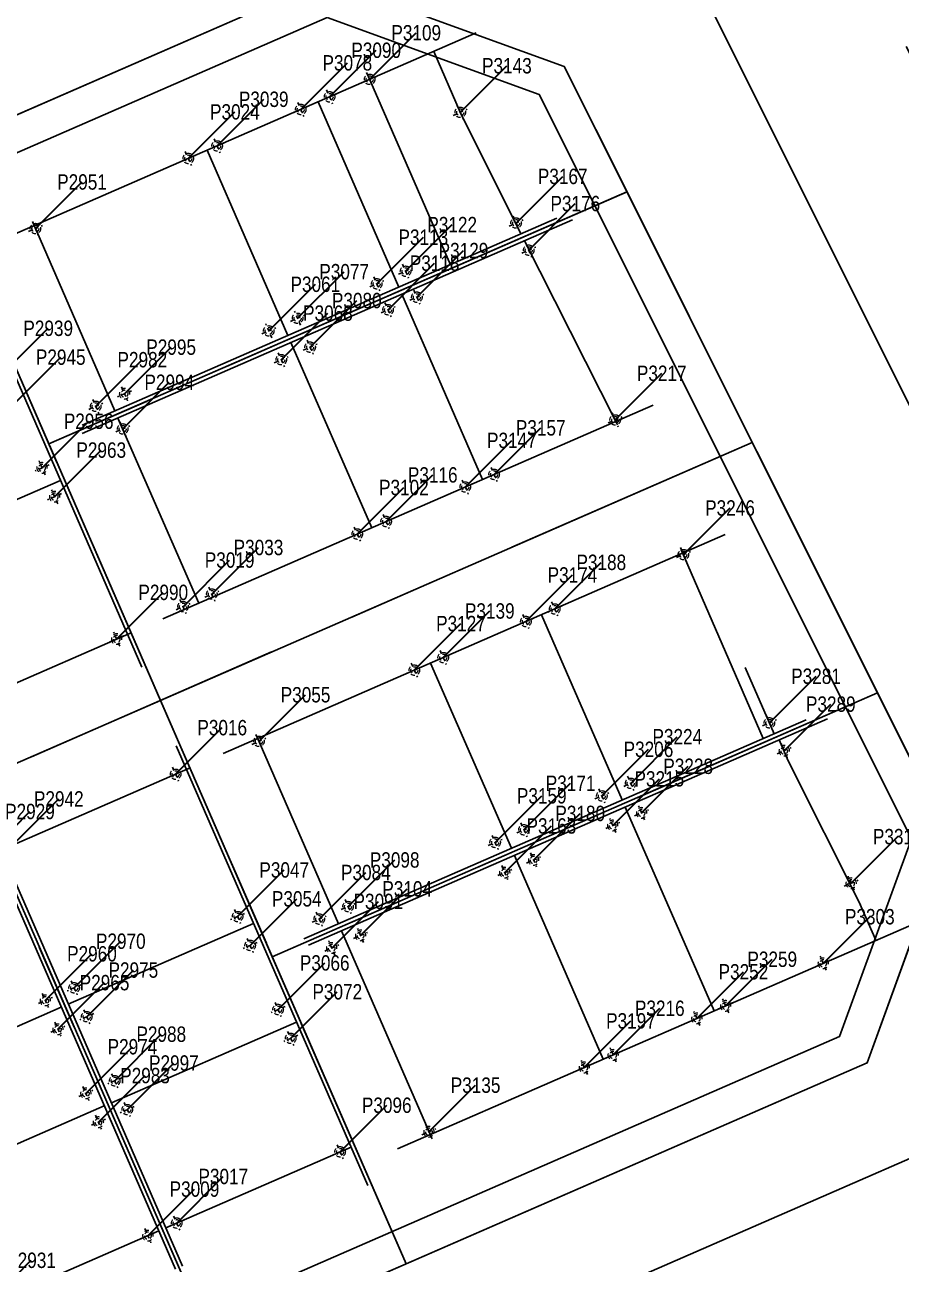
# Model space of a CAD drawing. Header units: millimetres. Extents: x 0 to 571985, y 0 to 2066666.
# Drawn here: x 568741.81 to 568766.89, y 2064829.21 to 2064864.66 of the extents above; entities that cross this region are included whole.
import ezdxf
from ezdxf.enums import TextEntityAlignment as Align
from ezdxf.xclip import XClip

# ---------------------------------------------------------------- set-up
doc = ezdxf.new("R2010")
doc.units = ezdxf.units.MM
for name, pattern in [('ACAD_ISO10W100', [18.5, 12, -3, 0.5, -3]), ('CENTER', [3, 1.5, -0.5, 0.5, -0.5]), ('CENTER2', [1.125, 0.75, -0.125, 0.125, -0.125]), ('HIDDEN', [0.75, 0.5, -0.25]), ('Xref Grid (A1)$0$CENTER2', [1.125, 0.75, -0.125, 0.125, -0.125]), ('Xref Grid A16$0$CENTER2', [1.125, 0.75, -0.125, 0.125, -0.125])]:
    doc.linetypes.add(name, pattern=pattern)
for name, color, linetype in [('01.AXIS', 160, 'CENTER2'), ('BoThamCo', 94, 'Continuous'), ('CDC.01.AXIS', 160, 'CENTER2'), ('ChiaLo', 128, 'CENTER'), ('datOlienke', 42, 'Continuous'), ('ghi_chu', 7, 'Continuous'), ('LogDg', 7, 'Continuous'), ('LoLK', 6, 'Continuous'), ('RANHGIOI', 2, 'HIDDEN'), ('TimDg', 222, 'Continuous'), ('ViaHeS', 32, 'Continuous'), ('Xref Grid (A1)$0$01.AXIS', 160, 'Xref Grid (A1)$0$CENTER2'), ('Xref Grid A16$0$01.AXIS', 160, 'Xref Grid A16$0$CENTER2')]:
    doc.layers.add(name, color=color, linetype=linetype)
for name, color, linetype, lineweight in [('A-DIM', 251, 'Continuous', 15), ('A-NET THAY', 125, 'Continuous', 18), ('boDnv', 54, 'Continuous', 25), ('E- RANH GIOI', 1, 'CENTER', 13), ('kata_text', 254, 'Continuous', 30)]:
    doc.layers.add(name, color=color, linetype=linetype, lineweight=lineweight)
doc.styles.add('avantH', font='', dxfattribs={"height": 10})
doc.styles.add('kata_dim', font='vnrms.shx', dxfattribs={"width": 0.66, "oblique": 7})
doc.styles.add('kata_text', font='arial.ttf', dxfattribs={"width": 0.8})
doc.styles.add('rms', font='romans.shx', dxfattribs={"width": 0.7, "bigfont": 'vns.shx'})
doc.styles.get('avantH').set_extended_font_data('.VnAvantH')
doc.linetypes.add('ADL', pattern='A,0.125,-0.15,["++",rms,S=0.5,R=0,X=0,Y=-0.2245],-1.35,1.125', length=2.75)
doc.dimstyles.new('kata_dim_iso', dxfattribs={"dimtxt": 2.5, "dimasz": 1.5, "dimexe": 1.5, "dimexo": 2.5, "dimtad": 1, "dimdec": 0, "dimzin": 0, "dimdsep": 46, "dimtxsty": 'kata_dim', "dimblk": 'kata_block_ArchTick', "dimcen": 0.09, "dimdle": 1.2, "dimclrd": 8, "dimclre": 8, "dimclrt": 3, "dimadec": 0, "dimazin": 0, "dimtfac": 1, "dimtdec": 0, "dimtix": 1, "dimtofl": 0, "dimtmove": 0, "dimatfit": 3, "dimfxl": 3.75, "dimfxlon": 1, "dimtolj": 1, "dimtzin": 0, "dimarcsym": 0})

# ---------------------------------------------------------------- blocks, each defined once
blk = doc.blocks.new('NEN')
at = {"layer": 'boDnv', "color": 10, "linetype": 'ADL', "ltscale": 0.25}
for points in [[(348.484, 150.338), (305.78, 227.798), (296.989, 230.432), (285.105, 224.175), (143.113, 162.282), (141.059, 156.62), (188.792, 61.183), (194.578, 59.399), (346.759, 144.316)], [(116.663, 150.753), (122.733, 148.551), (135.807, 122.411), (133.753, 116.749), (-8.129, 54.905), (-13.649, 57.26), (-23.763, 84.693), (-21.221, 90.652)], [(156.672, 80.693), (146.026, 101.979), (139.956, 104.181), (-3.204, 41.78), (-5.746, 35.822), (2.49, 13.482), (8.01, 11.127), (154.618, 75.032)]]:
    blk.add_lwpolyline(points, close=True, dxfattribs=at)
at = {"layer": 'BoThamCo'}
blk.add_lwpolyline([(349.559, 150.459), (306.458, 228.639), (296.885, 231.508), (284.672, 225.077), (142.319, 163.027), (139.972, 156.557), (188.089, 60.353), (194.691, 58.318), (347.607, 143.644)], close=True, dxfattribs=at)
blk.add_lwpolyline([(274.126, -178.484, 1), (272.368, -175.457), (138.589, -253.186, -0.013452), (91.443, -278.907, 0.999991), (93.036, -282.024, 0.013452), (140.347, -256.212)], format="xyb", close=True, dxfattribs=at)
at = {"layer": 'ChiaLo', "ltscale": 5}
for p, q in [((142.215, 68.535), (128.398, 100.234)), ((136.715, 66.137), (122.897, 97.836))]:
    blk.add_line(p, q, dxfattribs=at)
for points in [[(115.462, 107.686), (99.479, 144.354)], [(109.962, 105.289), (93.979, 141.957)], [(104.462, 102.891), (88.479, 139.559)], [(98.962, 100.494), (82.979, 137.162)], [(130.171, 135.915), (-19.638, 70.615)], [(93.462, 98.096), (77.479, 134.764)], [(87.961, 95.699), (71.978, 132.367)], [(82.461, 93.301), (66.478, 129.969)], [(148.537, 99.194), (131.994, 91.984)], [(152.12, 92.029), (-2.661, 24.563)], [(155.704, 84.864), (138.387, 77.316)]]:
    blk.add_lwpolyline(points, dxfattribs=at)
at = {"layer": 'datOlienke'}
for points in [[(116.629, 151.829), (123.449, 149.355), (136.893, 122.474), (134.546, 116.004), (-8.125, 53.816), (-14.438, 56.509), (-24.839, 84.72), (-21.985, 91.41)], [(157.758, 80.756), (146.742, 102.783), (139.922, 105.257), (-3.967, 42.538), (-6.821, 35.849), (1.701, 12.732), (8.014, 10.038), (155.411, 74.287)]]:
    blk.add_lwpolyline(points, close=True, dxfattribs=at)
at = {"layer": 'LogDg'}
for points in [[(34.296, -348.766, -0.124666), (14.114, -339.771, 0.262937), (-5.331, -336.771, -0.009345), (-40.959, -349.473), (-145.868, -384.68, 0.405257), (-155.456, -403.235), (-146.557, -432.72), (-158.046, -436.187), (-166.572, -407.936, 0.423227), (-185.704, -398.049), (-272.077, -427.035, 0.40652), (-277.181, -436.964), (-262.947, -483.397), (-271.552, -486.035), (-285.593, -440.232, 0.421949), (-295.787, -434.992), (-422.26, -477.436, 0.346831), (-427.684, -485.726), (-426.662, -497.249, 0.109851), (-417.21, -527.045), (-422.398, -530.058, -0.109851), (-432.639, -497.779), (-433.194, -491.512, 0.484967), (-443.708, -484.634), (-484.199, -498.222, 0.36701), (-492.228, -511.51), (-484.402, -560.012), (-490.326, -560.967), (-497.433, -516.92, 0.457512), (-512.889, -507.388), (-525.337, -511.314, 0.375227), (-533.554, -524.795, 0.049445), (-523.248, -562.118), (-518.404, -576.577), (-525.515, -578.96), (-530.307, -564.659, -0.044276), (-540.221, -530.036, 0.448349), (-555.614, -520.863), (-568.853, -525.038), (-576.072, -502.149), (-552.391, -494.681, 0.333336), (-544.003, -482.976), (-545.865, -397.305, 0.120559), (-569.998, -307.198), (-621.979, -219.712, 0.334943), (-635.359, -214.239), (-686.931, -227.855), (-689.803, -216.977), (-647.957, -205.93, 0.498191), (-640.704, -188.198), (-654.378, -165.183, -0.144979), (-668.853, -108.061), (-659.845, 118.23, 0.428088), (-671.924, 130.707), (-689.222, 130.58), (-689.305, 141.83), (-670.344, 141.969, 0.400474), (-658.442, 153.492), (-657.828, 168.904), (-656.06, 189.374), (-648.588, 188.728), (-650.341, 168.432), (-650.889, 154.678, 0.425345), (-638.921, 142.201), (-621.613, 142.328, 0.402651), (-609.707, 153.94), (-609.387, 163.859, -0.019867), (-608.227, 179.942), (-606.8, 192.652), (-600.838, 191.983), (-602.264, 179.273, 0.019867), (-603.39, 163.665), (-603.676, 154.802, 0.425871), (-591.594, 142.415), (-548.362, 142.733), (-548.28, 131.483), (-592.887, 131.155, 0.401789), (-604.791, 119.578), (-607.754, 35.571, -0.005984), (-607.983, 30.718, 0.462462), (-599.177, 22.287), (-555.377, 26.801), (-554.762, 20.832), (-603.242, 15.836, 0.355613), (-610.381, 8.689), (-613.794, -24.838, 0.475348), (-605.015, -33.606), (-508.268, -23.636, 0.016072), (-476.806, -19.368, 0.37392), (-470.138, -11.259), (-470.705, 9.348), (-464.707, 9.513), (-464.235, -7.648, 0.461916), (-454.747, -15.288), (-421.581, -8.993, 0.020567), (-382.015, 0.216), (-299.764, 22.963, 0.415004), (-292.798, 35.293), (-296.969, 50.218), (-285.412, 53.448), (-281.218, 38.439, 0.413423), (-268.921, 31.492), (-169.968, 58.858, 0.427702), (-164.496, 69.052), (-169.623, 84.754), (-163.92, 86.616), (-158.479, 69.956, 0.400853), (-148.742, 64.729), (-123.897, 71.6, 0.437327), (-113.795, 91.173), (-114.462, 93.013), (-128.551, 136.154), (-105.736, 143.605), (-91.769, 100.833), (-90.91, 98.466, 0.429754), (-70.957, 89.772, 0.001079), (-63.934, 92.766, 0.001474), (-62.342, 93.454), (-47.534, 99.909, 0.386536), (-43.126, 109.726), (-48.301, 125.574), (-42.598, 127.436), (-38.076, 113.59, 0.442444), (-27.275, 108.739), (111.617, 169.28, 0.414214), (115.754, 179.811), (109.361, 194.478), (114.861, 196.875), (121.255, 182.208, 0.414214), (131.785, 178.071), (252.97, 230.894), (276.872, 241.312), (291.579, 249.057, 0.419837), (295.267, 261.365), (290.95, 269.196), (301.459, 274.99), (306.058, 266.648, 0.408717), (318.136, 263.031), (326.546, 267.464), (332.148, 256.836), (324.233, 252.656, 0.419466), (320.555, 240.352), (397.092, 101.523, 0.433643), (408.413, 98.649), (440.787, 119.386), (444.023, 114.334), (410.428, 92.813, 0.395048), (407.737, 82.215), (451.056, 3.639, -0.005576), (472.219, -35.781, 0.422017), (490.066, -41.118), (502.995, -33.918), (514.672, -54.886), (500.295, -62.892, 0.404193), (495.052, -80.181), (502.502, -94.711), (491.824, -100.186), (485.095, -87.061, 0.424556), (467.192, -81.64), (316.164, -165.913), (307.211, -171.115, 0.396001), (304.075, -181.611), (326.147, -225.742), (318.098, -229.768), (296.726, -187.038, 0.432664), (285.552, -183.699), (178.072, -246.148, 0.389772), (174.86, -256.488), (194.1, -297.126), (188.677, -299.693), (170.231, -260.733, 0.439085), (158.982, -257.239), (145.496, -265.075, -0.013452), (97.701, -291.151, 0.262926), (86.853, -307.563, -0.162068), (76.015, -333.842, 0.270323), (72.318, -353.653), (79.981, -375.074), (57.383, -383.157), (49.72, -361.737, 0.270325), (34.296, -348.766)], [(49.536, -260.065, -0.269945), (34.095, -247.153), (22.999, -216.476, -0.362457), (26.499, -206.84), (119.685, -152.625, -0.414384), (136.095, -156.969), (142.222, -167.514, 0.414214), (153.158, -170.413), (250.593, -113.801, -0.432664), (261.767, -117.14), (278.799, -151.193, -0.396001), (275.663, -161.688), (133.439, -244.323, -0.012999), (88.371, -268.964, -0.278117), (67.767, -267.557, 0.110848), (49.536, -260.065)]]:
    blk.add_lwpolyline(points, format="xyb", dxfattribs=at)
for points in [[(309.754, 235.089, 0.408612), (297.679, 238.707), (282.072, 230.488), (138.648, 167.972, 0.429738), (134.69, 157.06), (183.991, 58.487, 0.427514), (195.044, 55.079), (351.711, 142.498, 0.412716), (354.819, 153.347)], [(-6.653, 51.185), (136.874, 113.746, 0.429738), (140.832, 124.658), (126.05, 154.214, 0.398858), (115.699, 157.969), (-24.481, 96.867, 0.397369), (-28.79, 86.766), (-17.356, 55.751, 0.431261)], [(-1.168, 12.049), (-9.545, 35.211, -0.395588), (-5.218, 45.265), (140.335, 108.71, -0.398858), (150.687, 104.955), (161.697, 82.941, -0.429738), (157.739, 72.029), (9.552, 7.436, -0.433088)], [(133.661, 54.988), (161.2, 66.992, -0.398858), (171.552, 63.237), (214.134, -21.902, -0.395833), (211.002, -32.395), (185.019, -47.512, -0.432836), (173.841, -44.175), (129.703, 44.076, -0.429738)], [(274.252, -178.7, 1), (272.242, -175.241), (138.463, -252.969, -0.013452), (91.329, -278.685, 0.999992), (93.15, -282.246, 0.013452), (140.473, -256.428)]]:
    blk.add_lwpolyline(points, format="xyb", close=True, dxfattribs=at)
at = {"layer": 'LoLK'}
for points in [[(104.98, 146.751), (99.479, 144.354), (107.471, 126.02), (112.971, 128.417)], [(99.479, 144.354), (93.979, 141.957), (101.971, 123.623), (107.471, 126.02)], [(93.979, 141.957), (88.479, 139.559), (96.471, 121.225), (101.971, 123.623)], [(88.479, 139.559), (82.979, 137.162), (90.97, 118.828), (96.471, 121.225)], [(82.979, 137.162), (77.479, 134.764), (85.47, 116.43), (90.97, 118.828)], [(77.479, 134.764), (71.978, 132.367), (79.97, 114.033), (85.47, 116.43)], [(71.978, 132.367), (66.478, 129.969), (74.47, 111.635), (79.97, 114.033)], [(107.471, 126.02), (101.971, 123.623), (109.962, 105.289), (115.462, 107.686)], [(101.971, 123.623), (96.471, 121.225), (104.462, 102.891), (109.962, 105.289)], [(96.471, 121.225), (90.97, 118.828), (98.962, 100.494), (104.462, 102.891)], [(90.97, 118.828), (85.47, 116.43), (93.462, 98.096), (98.962, 100.494)], [(85.47, 116.43), (79.97, 114.033), (87.961, 95.699), (93.462, 98.096)], [(79.97, 114.033), (74.47, 111.635), (82.461, 93.301), (87.961, 95.699)], [(74.47, 111.635), (68.97, 109.238), (76.961, 90.904), (82.461, 93.301)], [(148.537, 99.194), (146.742, 102.783), (139.922, 105.257), (128.398, 100.234), (131.994, 91.984)], [(128.398, 100.234), (122.897, 97.836), (129.69, 82.252), (135.19, 84.65)], [(152.12, 92.029), (148.537, 99.194), (131.994, 91.984), (135.19, 84.65)], [(155.704, 84.864), (152.12, 92.029), (135.19, 84.65), (138.387, 77.316)], [(157.758, 80.756), (155.704, 84.864), (138.387, 77.316), (142.215, 68.535), (155.411, 74.287)], [(135.19, 84.65), (129.69, 82.252), (136.715, 66.137), (142.215, 68.535)], [(129.69, 82.252), (124.19, 79.855), (131.214, 63.74), (136.715, 66.137)]]:
    blk.add_lwpolyline(points, close=True, dxfattribs=at)
at = {"layer": 'RANHGIOI', "color": 1, "ltscale": 9, "const_width": 1}
blk.add_lwpolyline([(460, -51.299, 0.006594), (435.293, -5.051), (303.078, 234.769), (284.672, 225.077), (-55.993, 76.586), (-56.839, 76.223, -0.005137), (-90.743, 62.093), (-377.217, -17.133, -0.020567), (-418.225, -26.678), (-463.443, -35.259, -0.021218), (-506.422, -41.541), (-623.638, -53.62), (-626.464, -70.884, 0.128574), (-620.42, -135.36), (-615.505, -148.86, 0.039408), (-607.143, -167.188), (-594.172, -190.555), (-547.57, -259.493, -0.11987), (-522.704, -326.397), (-507.917, -451.947), (-504.475, -473.277), (-499.271, -471.636), (-50.48, -321.024, 0.050684), (130.425, -239.135), (301.319, -139.843)], format="xyb", close=True, dxfattribs=at)
at = {"layer": 'TimDg', "linetype": 'ACAD_ISO10W100', "ltscale": 0.75}
blk.add_lwpolyline([(-618.456, -41.023), (-507.652, -29.604, 0.021218), (-465.681, -23.47), (-420.462, -14.888, 0.020567), (-380.415, -5.567), (-94.607, 73.475, 0.005041), (-61.569, 87.252, 0.001474), (-59.945, 87.954), (279.472, 235.9), (307.904, 250.872)], format="xyb", dxfattribs=at)
for points in [[(80.71, -412.741), (34.278, -282.941), (-103.138, 96.993), (-128.229, 173.827)], [(335.549, -254.599), (124.099, 168.176)], [(150.079, 116.23), (-16.139, 43.778)], [(170.944, 74.512), (-58.789, -25.625)]]:
    blk.add_lwpolyline(points, dxfattribs=at)
at = {"layer": 'ViaHeS', "elevation": 0}
blk.add_lwpolyline([(-483.362, -504.27), (-441.21, -490.124), (-436.029, -493.514), (-435.627, -498.044, 0.109851), (-424.993, -531.564), (-414.615, -525.539, -0.109851), (-423.674, -496.984), (-424.342, -489.445), (-420.001, -483.006), (-295.249, -441.14), (-289.043, -444.33), (-275.854, -487.354), (-258.645, -482.078), (-271.972, -438.601), (-268.698, -432.23), (-181.634, -403.012), (-172.975, -407.486), (-163.79, -437.92), (-140.813, -430.986), (-150.211, -399.847), (-145.597, -390.918), (-39.026, -355.153, 0.008545), (-6.235, -343.522, -0.249193), (12.375, -345.964, 0.09975), (30.772, -354.181, -0.256949), (45.215, -366.957), (51.733, -385.178), (85.63, -373.053), (79.112, -354.831, -0.256949), (82.174, -335.793, 0.136918), (92.607, -310.438, -0.249193), (103.308, -295.017, 0.012659), (148.511, -270.262), (162.157, -262.333), (168.62, -264.341), (185.966, -300.977), (196.811, -295.842), (179.033, -258.291), (181.216, -251.26), (287.384, -189.574), (293.944, -191.534), (314.073, -231.781), (330.172, -223.729), (309.538, -182.474), (311.625, -175.49), (319.134, -171.127), (408.277, -121.386), (412.274, -122.589), (434.351, -165.321), (442.347, -161.19), (420.137, -118.201), (421.38, -114.074), (470.335, -86.758), (479.641, -89.576), (486.485, -102.924), (507.841, -91.973), (500.499, -77.654), (503.421, -68.019), (517.591, -60.128), (500.076, -28.676), (486.971, -35.974), (477.625, -33.17, 0.0056), (456.311, 6.536), (412.324, 86.322), (414.12, 93.398), (444.832, 113.071), (439.977, 120.649), (409.766, 101.296), (403.142, 102.978), (327.714, 239.794), (330.524, 249.193), (334.945, 251.528), (323.749, 272.772), (318.926, 270.23), (309.354, 273.096), (306.713, 277.887), (285.696, 266.299), (288.11, 261.921), (285.295, 252.529), (274.271, 246.724), (129.387, 183.571), (122.806, 186.157), (117.612, 198.074), (106.611, 193.279), (111.806, 181.362), (109.22, 174.781), (26.33, 138.65), (-29.869, 114.154), (-36.004, 116.909), (-39.746, 128.368), (-51.153, 124.642), (-47.055, 112.092), (-50.086, 105.341), (-75.921, 94.08), (-84.511, 97.937), (-100.033, 145.467), (-134.254, 134.292), (-118.657, 86.529), (-123.231, 78.009), (-150.258, 70.535), (-156.629, 73.955), (-161.068, 87.547), (-172.475, 83.822), (-168.207, 70.753), (-171.474, 64.667), (-269.546, 37.545), (-275.711, 41.028), (-279.634, 55.063), (-302.748, 48.603), (-298.843, 34.63), (-302.316, 28.482), (-383.614, 5.999, -0.020567), (-422.7, -3.099), (-456.246, -9.465), (-461.296, -5.399), (-461.708, 9.595), (-473.703, 9.265), (-473.239, -7.637), (-478.028, -13.489, -0.015955), (-508.883, -17.667), (-606.147, -27.691), (-610.614, -23.229), (-607.49, 7.461), (-602.01, 12.947), (-554.455, 17.848), (-555.685, 29.785), (-600.448, 25.172), (-605.043, 29.645, 0.007073), (-604.756, 35.466), (-601.912, 116.095), (-594.665, 123.142), (-548.221, 123.483), (-548.421, 150.733), (-593.42, 150.402), (-600.493, 157.35, -0.027886), (-599.283, 178.939), (-597.857, 191.648), (-609.782, 192.987), (-611.208, 180.277, 0.019867), (-612.385, 163.955), (-612.597, 157.389), (-619.823, 150.342), (-639.316, 150.198), (-646.998, 158.133), (-646.598, 168.196), (-644.852, 188.405), (-659.796, 189.697), (-661.572, 169.14), (-662.014, 158.023), (-670.332, 149.97), (-689.364, 149.83), (-689.163, 122.58), (-671.417, 122.71), (-663.736, 114.776), (-672.6, -107.912, 0.144979), (-657.602, -167.099), (-644.687, -188.836), (-648.335, -197.756), (-691.845, -209.242), (-684.889, -235.59), (-633.86, -222.118), (-622.039, -226.953), (-573.255, -309.058, -0.120474), (-549.614, -397.387), (-547.842, -478.902), (-555.298, -489.306), (-577.876, -496.427), (-567.048, -530.76), (-552.743, -526.248), (-543.713, -531.719, 0.042979), (-533.836, -565.928), (-529.071, -580.151), (-514.848, -575.386), (-519.719, -560.846, -0.045576), (-529.315, -527.166), (-523.005, -516.87), (-508.247, -512.215), (-500.456, -517.02), (-493.287, -561.445), (-481.44, -559.534), (-488.883, -513.408), (-483.362, -504.27)], format="xyb", dxfattribs=at)
at = {"layer": 'ViaHeS'}
for points in [[(284.672, 225.077), (142.319, 163.027), (139.972, 156.557), (188.089, 60.353), (194.691, 58.318), (347.607, 143.644), (349.559, 150.459), (306.458, 228.639), (296.885, 231.508)], [(116.629, 151.829), (123.449, 149.355), (136.893, 122.474), (134.546, 116.004), (-8.125, 53.816), (-14.438, 56.509), (-24.839, 84.72), (-21.985, 91.41)], [(157.758, 80.756), (146.742, 102.783), (139.922, 105.257), (-3.967, 42.538), (-6.821, 35.849), (1.701, 12.732), (8.014, 10.038), (155.411, 74.287)]]:
    blk.add_lwpolyline(points, close=True, dxfattribs=at)
blk.add_lwpolyline([(271.249, -157.314), (273.336, -150.33), (257.64, -118.948), (251.08, -116.988), (144.29, -179.035), (131.629, -157.245), (122.062, -154.713), (31.359, -207.484), (28.737, -214.7), (38.583, -241.923, 0.256594), (53.045, -254.642, -0.085173), (69.006, -261.184, 0.265195), (88.812, -261.986, 0.012088), (130.425, -239.135)], format="xyb", close=True, dxfattribs=at)
at = {"layer": 'ghi_chu', "style": 'avantH', "width": 0.85}
blk.add_text('®\xadêng trÇn nguyªn h·n (kÐo dµi - qh 36m)', height=3.5, rotation=30.1574, dxfattribs=at).set_placement((205.706, -248.596, 0))
blk = doc.blocks.new('NEN M01')
at = {"layer": 'datOlienke'}
blk.add_lwpolyline([(4.737, 4.993), (3.439, 29.587), (-1.824, 34.58), (-158.789, 34.58), (-164.078, 29.588), (-165.502, 4.992), (-160.791, 0), (0, 0)], close=True, dxfattribs=at)
at = {"layer": 'LoLK'}
for points in [[(-14.396, 34.58), (-20.396, 34.58), (-20.396, 17.58), (-14.396, 17.58)], [(3.65, 25.58), (3.439, 29.587), (-1.824, 34.58), (-14.396, 34.58), (-14.396, 25.58)], [(4.072, 17.58), (3.65, 25.58), (-14.396, 25.58), (-14.396, 17.58)], [(-20.396, 17.58), (-26.396, 17.58), (-26.396, 0), (-20.396, 0)], [(-14.396, 17.58), (-20.396, 17.58), (-20.396, 0), (-14.396, 0)], [(4.495, 9.58), (4.072, 17.58), (-14.396, 17.58), (-14.396, 9.58)], [(4.737, 4.993), (4.495, 9.58), (-14.396, 9.58), (-14.396, 0), (0, 0)]]:
    blk.add_lwpolyline(points, close=True, dxfattribs=at)
blk = doc.blocks.new('A$C758D662A')
at = {"linetype": 'HIDDEN', "ltscale": 500}
for radius in [300, 200]:
    blk.add_circle((0, 0), radius, dxfattribs=at)
at = {"layer": 'CDC.01.AXIS', "ltscale": 200}
for p, q in [((437, 0), (-437, 0)), ((0, 437), (0, -437))]:
    blk.add_line(p, q, dxfattribs=at)
blk = doc.blocks.new('A13 - 2')
at = {"layer": '01.AXIS', "ltscale": 500}
for p, q in [((0.11, -1.086), (0.11, -15.903)), ((5.89, -1.086), (5.89, -15.903)), ((0.11, -2.11), (5.95, -2.11)), ((0.11, -7.51), (5.89, -7.51)), ((0.11, -10.97), (5.89, -10.97)), ((0.11, -12.58), (6.04, -12.58))]:
    blk.add_line(p, q, dxfattribs=at)
blk.add_lwpolyline([(5.89, -14.58), (3.996, -14.58), (0.11, -14.78)], dxfattribs=at)
at = {"xscale": 0.0005, "yscale": 0.0005, "zscale": 0.0005}
for p in [(0.45, -1.66), (5.8, -2.11), (5.89, -6.92), (5.89, -7.82), (0.45, -10.43), (5.89, -10.43), (0.45, -11.33), (5.89, -11.33), (5.89, -12.58), (3.99, -14.58), (0.45, -14.78)]:
    blk.add_blockref('A$C758D662A', p, dxfattribs=at)
for p, xscale, yscale, zscale, rotation in [((0.45, -2.56), -0.0005, 0.0005, 0.0005, 180), ((0.45, -7.06), 0.0005000000000000006, 0.0005000000000000006, 0.0005000000000000006, 90.00000000000001), ((0.45, -7.96), 0.0005000000000000006, 0.0005000000000000006, 0.0005000000000000006, 90.00000000000001)]:
    blk.add_blockref('A$C758D662A', p, dxfattribs=dict(xscale=xscale, yscale=yscale, zscale=zscale, rotation=rotation))
blk = doc.blocks.new('A14 - 2')
at = {"layer": '01.AXIS', "ltscale": 500}
for p, q in [((0.11, -0.99), (0.11, -16.299)), ((5.89, -0.99), (5.89, -16.299)), ((0.11, -2.11), (5.89, -2.11)), ((0.11, -7.51), (5.89, -7.51)), ((0.11, -10.97), (5.89, -10.97)), ((0.11, -14.801), (5.89, -15.131)), ((5.89, -15.131), (5.994, -15.131))]:
    blk.add_line(p, q, dxfattribs=at)
at = {"xscale": -0.0005, "yscale": 0.0005, "zscale": 0.0005}
for p in [(5.8, -1.66), (0.45, -2.11), (5.8, -2.56), (0.45, -7.06), (5.89, -7.06), (0.45, -7.96), (5.89, -7.96), (0.36, -10.43), (5.89, -10.43), (0.36, -11.33), (5.89, -11.33), (0.406, -14.801), (5.844, -15.128)]:
    blk.add_blockref('A$C758D662A', p, dxfattribs=at)
blk = doc.blocks.new('A14.1 - 2')
at = {"layer": '01.AXIS', "ltscale": 500}
for p, q in [((0.11, -1.032), (0.11, -16.707)), ((5.89, -1.032), (5.89, -16.707)), ((5.95, -2.11), (0.11, -2.11)), ((5.89, -7.51), (0.11, -7.51)), ((5.89, -10.97), (0.11, -10.97)), ((5.994, -15.371), (0.11, -15.371)), ((0.11, -15.71), (2.173, -15.71))]:
    blk.add_line(p, q, dxfattribs=at)
at = {"xscale": 0.0005, "yscale": 0.0005, "zscale": 0.0005}
for p in [(0.45, -1.662), (5.8, -2.112), (0.45, -2.562), (0.45, -7.152), (5.89, -7.002), (5.89, -7.902), (0.45, -8.052), (0.45, -10.482), (5.89, -10.482), (0.45, -11.382), (5.89, -11.382), (5.844, -15.379), (0.45, -15.712)]:
    blk.add_blockref('A$C758D662A', p, dxfattribs=at)
blk = doc.blocks.new('A15 - 2')
at = {"layer": '01.AXIS', "ltscale": 500}
for p, q in [((0.11, -1.086), (0.11, -17.283)), ((6.47, -1.086), (6.47, -17.283)), ((6.53, -2.11), (0.11, -2.11)), ((6.47, -7.51), (0.11, -7.51)), ((6.47, -10.97), (0.11, -10.97)), ((0.11, -15.77), (0.757, -15.77)), ((0.757, -15.77), (5.367, -16.019)), ((5.257, -16.019), (6.47, -16.02))]:
    blk.add_line(p, q, dxfattribs=at)
at = {"xscale": 0.0005, "yscale": 0.0005, "zscale": 0.0005}
for p in [(0.45, -1.66), (6.38, -2.11), (0.45, -2.56), (6.47, -6.92), (6.47, -7.82), (0.45, -10.43), (6.47, -10.43), (0.45, -11.33), (6.47, -11.33), (6.47, -14.375), (0.45, -15.782), (4.69, -16.023)]:
    blk.add_blockref('A$C758D662A', p, dxfattribs=at)
at = {"xscale": 0.0005000000000000012, "yscale": 0.0005000000000000012, "zscale": 0.0005000000000000012, "rotation": 90.00000000000001}
for p in [(0.45, -7.06), (0.45, -7.96)]:
    blk.add_blockref('A$C758D662A', p, dxfattribs=at)
blk = doc.blocks.new('A16 - 2')
at = {"layer": 'Xref Grid A16$0$01.AXIS', "ltscale": 500}
for p, q in [((0.11, -1.37), (0.11, -15.086)), ((5.89, -1.37), (5.89, -15.086)), ((0.11, -2.11), (6, -2.11)), ((0.11, -6.91), (5.89, -6.91)), ((0.11, -9.99), (5.89, -9.99)), ((0.11, -13.89), (5.89, -13.89))]:
    blk.add_line(p, q, dxfattribs=at)
at = {"xscale": 0.0005, "yscale": 0.0005, "zscale": 0.0005}
for p in [(5.55, -2.11), (0.45, -6.55), (5.55, -6.55), (0.45, -7.45), (5.55, -7.45), (0.45, -9.45), (5.55, -9.45), (0.45, -10.35), (5.55, -10.35), (0.45, -13.89), (5.55, -13.89)]:
    blk.add_blockref('A$C758D662A', p, dxfattribs=at)
blk = doc.blocks.new('A16 SAO - 2')
at = {"layer": 'Xref Grid A16$0$01.AXIS', "ltscale": 500}
for p, q in [((5.89, -1.086), (5.89, -15.387)), ((0.11, -2.11), (6, -2.11)), ((0.11, -6.91), (5.89, -6.91))]:
    blk.add_line(p, q, dxfattribs=at)
at = {"xscale": 0.0005, "yscale": 0.0005, "zscale": 0.0005}
for p in [(5.55, -2.11), (5.55, -6.55), (5.55, -7.45)]:
    blk.add_blockref('A$C758D662A', p, dxfattribs=at)
blk = doc.blocks.new('NEN H01')
at = {"layer": 'datOlienke'}
blk.add_lwpolyline([(-2.11, 40), (3.153, 35.007), (4.737, 4.993), (0, 0), (-155.636, 0), (-160.347, 4.992), (-158.608, 35.008), (-153.319, 40)], close=True, dxfattribs=at)
at = {"layer": 'LoLK'}
for points in [[(-50.818, 40), (-56.818, 40), (-56.818, 20), (-50.818, 20)], [(-44.818, 40), (-50.818, 40), (-50.818, 20), (-44.818, 20)], [(-38.818, 40), (-44.818, 40), (-44.818, 20), (-38.818, 20)], [(-32.818, 40), (-38.818, 40), (-38.818, 20), (-32.818, 20)], [(-26.818, 40), (-32.818, 40), (-32.818, 20), (-26.818, 20)], [(-20.818, 40), (-26.818, 40), (-26.818, 20), (-20.818, 20)], [(-14.818, 40), (-20.818, 40), (-20.818, 20), (-14.818, 20)], [(-56.818, 20), (-62.818, 20), (-62.818, 0), (-56.818, 0)], [(-50.818, 20), (-56.818, 20), (-56.818, 0), (-50.818, 0)], [(-44.818, 20), (-50.818, 20), (-50.818, 0), (-44.818, 0)], [(-38.818, 20), (-44.818, 20), (-44.818, 0), (-38.818, 0)], [(-32.818, 20), (-38.818, 20), (-38.818, 0), (-32.818, 0)], [(-26.818, 20), (-32.818, 20), (-32.818, 0), (-26.818, 0)], [(-20.818, 20), (-26.818, 20), (-26.818, 0), (-20.818, 0)]]:
    blk.add_lwpolyline(points, close=True, dxfattribs=at)
blk = doc.blocks.new('kata_block_ArchTick')
at = {"color": 8}
blk.add_line((1, 0), (-1, 0), dxfattribs=at)
at = {"color": 8, "const_width": 0.15}
blk.add_lwpolyline([(-0.5, -0.5), (0.5, 0.5)], dxfattribs=at)
blk = doc.blocks.new('pile Plan')
at = {"xscale": 0.5, "yscale": 0.5, "zscale": 0.5}
for p in [(340, 14779), (5440.000004, 14779), (340, 9630), (5440.000004, 9630), (340, 8730), (5440.000004, 8730), (340, 5040), (5440.000004, 5040), (340, 4140), (5440.000004, 4140), (340, -1), (5440.000004, -1)]:
    blk.add_blockref('A$C758D662A', p, dxfattribs=at)
blk = doc.blocks.new('A1 - 2')
at = {"layer": 'Xref Grid (A1)$0$01.AXIS', "ltscale": 500}
for p, q in [((0.11, -1.086), (0.11, -18.434)), ((5.89, -1.086), (5.89, -18.434)), ((0.11, -2.11), (5.89, -2.11)), ((0.11, -7.62), (5.89, -7.62)), ((0.11, -12.39), (5.89, -12.39)), ((0.11, -16.89), (5.89, -16.89))]:
    blk.add_line(p, q, dxfattribs=at)
at = {"xscale": 0.001, "yscale": 0.001, "zscale": 0.001}
blk.add_blockref('pile Plan', (0.11, -16.89), dxfattribs=at)
blk = doc.blocks.new('A5 - 2')
at = {"layer": 'Xref Grid (A1)$0$01.AXIS', "ltscale": 500}
for p, q in [((0.11, -1.086), (0.11, -18.434)), ((5.89, -1.086), (5.89, -18.434)), ((0.11, -2.11), (5.89, -2.11)), ((0.11, -7.62), (5.89, -7.62)), ((0.11, -12.39), (5.89, -12.39)), ((0.11, -16.89), (5.89, -16.89))]:
    blk.add_line(p, q, dxfattribs=at)
at = {"xscale": 0.001, "yscale": 0.001, "zscale": 0.001}
blk.add_blockref('pile Plan', (0.11, -16.89), dxfattribs=at)
blk = doc.blocks.new('a5 sao - 2')
at = {"layer": 'Xref Grid (A1)$0$01.AXIS', "ltscale": 500}
for p, q in [((-5.89, -1.086), (-5.89, -18.434)), ((-0.11, -1.086), (-0.11, -18.434)), ((-5.89, -2.11), (-0.11, -2.11)), ((-5.89, -7.62), (-0.11, -7.62)), ((-5.89, -12.39), (-0.11, -12.39))]:
    blk.add_line(p, q, dxfattribs=at)
at = {"xscale": 0.001, "yscale": 0.001, "zscale": 0.001}
blk.add_blockref('pile Plan', (-5.89, -16.89), dxfattribs=at)
blk = doc.blocks.new('a1 sao - 2')
at = {"layer": 'Xref Grid (A1)$0$01.AXIS', "ltscale": 500}
for p, q in [((0.11, -1.086), (0.11, -18.434)), ((5.89, -1.086), (5.89, -18.434)), ((0.11, -2.11), (5.89, -2.11)), ((0.11, -7.62), (5.89, -7.62)), ((0.11, -12.39), (5.89, -12.39))]:
    blk.add_line(p, q, dxfattribs=at)
at = {"xscale": 0.001, "yscale": 0.001, "zscale": 0.001}
blk.add_blockref('pile Plan', (0.11, -16.89), dxfattribs=at)
blk = doc.blocks.new('*U101')
at = {"color": 0, "ltscale": 0.8, "style": 'kata_text', "width": 0.8}
blk.add_attdef('TEN', text='', height=2.2, dxfattribs=at).set_placement((6.67, 6.67), align=Align.MIDDLE_CENTER)
at = {"color": 0, "ltscale": 0.8, "style": 'kata_text', "width": 0.8, "flags": 1}
blk.add_attdef('CHU_THICH', text='', height=2.2, dxfattribs=at).set_placement((0, 0), align=Align.MIDDLE_CENTER)
at = {"layer": 'Defpoints'}
blk.add_leader([(0, 0), (6.67, 6.67)], dimstyle='kata_dim_iso', override={"dimasz": 0.6, "dimgap": 0.625, "dimtad": 0}, dxfattribs=at)
blk = doc.blocks.new('A$C3EA269C7')
at = {"layer": 'kata_text', "xscale": 0.2, "yscale": 0.2, "zscale": 0.2}
for p, values in [((210.465, 36.714, 0.002), {'TEN': 'P3109'}), ((209.319, 36.214, 0.002), {'TEN': 'P3090'}), ((208.494, 35.854, 0.002), {'TEN': 'P3078'}), ((213.058, 35.771, 0.002), {'TEN': 'P3143'}), ((206.101, 34.812, 0.002), {'TEN': 'P3039'}), ((205.276, 34.452, 0.002), {'TEN': 'P3024'}), ((214.655, 32.606, 0.002), {'TEN': 'P3167'}), ((200.903, 32.447, 0.002), {'TEN': 'P2951'}), ((215.016, 31.83, 0.002), {'TEN': 'P3176'}), ((211.493, 31.227, 0.002), {'TEN': 'P3122'}), ((210.668, 30.868, 0.002), {'TEN': 'P3113'}), ((211.817, 30.485, 0.002), {'TEN': 'P3129'}), ((210.992, 30.125, 0.002), {'TEN': 'P3118'}), ((208.403, 29.881, 0.002), {'TEN': 'P3077'}), ((207.578, 29.521, 0.002), {'TEN': 'P3061'}), ((208.763, 29.055, 0.002), {'TEN': 'P3080'}), ((207.938, 28.696, 0.002), {'TEN': 'P3068'}), ((199.935, 28.262, 0.002), {'TEN': 'P2939'}), ((203.453, 27.723, 0.002), {'TEN': 'P2995'}), ((200.294, 27.437, 0.002), {'TEN': 'P2945'}), ((202.628, 27.364, 0.002), {'TEN': 'P2982'}), ((217.489, 26.975, 0.002), {'TEN': 'P3217'}), ((203.4, 26.718, 0.002), {'TEN': 'P2994'}), ((201.093, 25.604, 0.002), {'TEN': 'P2956'}), ((214.026, 25.415, 0.002), {'TEN': 'P3157'}), ((213.201, 25.056, 0.002), {'TEN': 'P3147'}), ((201.453, 24.779, 0.002), {'TEN': 'P2963'}), ((210.937, 24.069, 0.002), {'TEN': 'P3116'}), ((210.112, 23.709, 0.002), {'TEN': 'P3102'}), ((219.442, 23.123, 0.002), {'TEN': 'P3246'}), ((205.951, 21.993, 0.002), {'TEN': 'P3033'}), ((205.126, 21.634, 0.002), {'TEN': 'P3019'}), ((215.76, 21.568, 0.002), {'TEN': 'P3188'}), ((214.935, 21.208, 0.002), {'TEN': 'P3174'}), ((203.227, 20.709, 0.002), {'TEN': 'P2990'}), ((212.569, 20.177, 0.002), {'TEN': 'P3139'}), ((211.744, 19.817, 0.002), {'TEN': 'P3127'}), ((221.903, 18.311, 0.002), {'TEN': 'P3281'}), ((207.298, 17.781, 0.002), {'TEN': 'P3055'}), ((222.326, 17.514, 0.002), {'TEN': 'P3289'}), ((204.914, 16.84, 0.002), {'TEN': 'P3016'}), ((217.934, 16.581, 0.002), {'TEN': 'P3224'}), ((217.109, 16.221, 0.002), {'TEN': 'P3206'}), ((218.245, 15.735, 0.002), {'TEN': 'P3228'}), ((214.881, 15.25, 0.002), {'TEN': 'P3171'}), ((217.42, 15.375, 0.002), {'TEN': 'P3215'}), ((200.238, 14.802, 0.002), {'TEN': 'P2942'}), ((214.056, 14.89, 0.002), {'TEN': 'P3159'}), ((199.413, 14.442, 0.002), {'TEN': 'P2929'}), ((215.156, 14.388, 0.002), {'TEN': 'P3180'}), ((214.331, 14.029, 0.002), {'TEN': 'P3163'}), ((224.242, 13.723, 0.002), {'TEN': 'P3316'}), ((209.848, 13.056, 0.002), {'TEN': 'P3098'}), ((206.688, 12.77, 0.002), {'TEN': 'P3047'}), ((209.023, 12.697, 0.002), {'TEN': 'P3084'}), ((207.047, 11.944, 0.002), {'TEN': 'P3054'}), ((210.206, 12.23, 0.002), {'TEN': 'P3104'}), ((209.381, 11.871, 0.002), {'TEN': 'P3091'}), ((223.442, 11.433, 0.002), {'TEN': 'P3303'}), ((202.012, 10.732, 0.002), {'TEN': 'P2970'}), ((201.187, 10.372, 0.002), {'TEN': 'P2960'}), ((220.651, 10.216, 0.002), {'TEN': 'P3259'}), ((202.372, 9.907, 0.002), {'TEN': 'P2975'}), ((207.846, 10.111, 0.002), {'TEN': 'P3066'}), ((219.826, 9.857, 0.002), {'TEN': 'P3252'}), ((201.547, 9.547, 0.002), {'TEN': 'P2965'}), ((208.206, 9.286, 0.002), {'TEN': 'P3072'}), ((217.433, 8.814, 0.002), {'TEN': 'P3216'}), ((216.608, 8.454, 0.002), {'TEN': 'P3197'}), ((203.171, 8.073, 0.002), {'TEN': 'P2988'}), ((202.346, 7.714, 0.002), {'TEN': 'P2974'}), ((203.531, 7.248, 0.002), {'TEN': 'P2997'}), ((202.706, 6.889, 0.002), {'TEN': 'P2983'}), ((212.163, 6.615, 0.002), {'TEN': 'P3135'}), ((209.621, 6.041, 0.002), {'TEN': 'P3096'}), ((204.945, 4.003, 0.002), {'TEN': 'P3017'}), ((204.12, 3.643, 0.002), {'TEN': 'P3009'}), ((199.445, 1.606, 0.002), {'TEN': 'P2931'})]:
    blk.add_blockref('*U101', p, dxfattribs=at).add_auto_attribs(values)

msp = doc.modelspace()

# ---------------------------------------------------------------- block references
at = {"layer": 'boDnv', "extrusion": (-2.4685e-06, 4.62064e-06, 1)}
ref = msp.add_blockref('NEN', (568346.975, 2065358.322, 8.14), dxfattribs=at)
XClip(ref).set_block_clipping_path([(230.8471072778, -72.8969436616), (422.803739963, 89.5723749669)])

# ---------------------------------------------------------------- next in the draw order: block references
ref = msp.add_blockref('NEN', (568544.928, 2065197.155, 8.139), dxfattribs=at)
XClip(ref).set_block_clipping_path([(32.8938420893, -97.8240763277), (224.8504747745, 64.6452423008)])

# ---------------------------------------------------------------- next in the draw order: block references
ref = msp.add_blockref('NEN', (568483.379, 2065111.116, 8.139), dxfattribs=at)
XClip(ref).set_block_clipping_path([(93.6907124412, -149.492137952), (237.6581869551, -27.6401489815)])

# ---------------------------------------------------------------- next in the draw order: block references
ref = msp.add_blockref('NEN', (568610.509, 2064760.686, 8.137), dxfattribs=at)
XClip(ref).set_block_clipping_path([(-31.4097990375, 3.7274613923), (160.5468336476, 166.1967800197)])

# ---------------------------------------------------------------- next in the draw order: block references
at = {"layer": 'A-DIM', "extrusion": (-2.4685e-06, 4.62064e-06, 1)}
ref = msp.add_blockref('A16 SAO - 2', (568740.199, 2064842.939, 8.137), dxfattribs=dict(at, xscale=-1, rotation=203.5516717751329))
XClip(ref).set_block_clipping_path([(-179.0571146305, 7.6121810218), (-3.0904516713, 84.3134349808), (61.8283807463, -64.6222044479), (-114.1382822127, -141.3234584068)])
at = {"layer": 'A-NET THAY', "extrusion": (-2.4685e-06, 4.62064e-06, 1)}
ref = msp.add_blockref('A13 - 2', (568742.503, 2064852.67, 8.137), dxfattribs=dict(at, rotation=113.5516717751329))
XClip(ref).set_block_clipping_path([(-15.6121810211, 185.0571145115), (-92.3134349801, 9.0904515525), (56.6222044486, -55.828380865), (133.3234584075, 120.1382820939)])
ref = msp.add_blockref('A14 - 2', (568742.503, 2064852.67, 8.137), dxfattribs=dict(at, xscale=-1, rotation=113.551671775133))
XClip(ref).set_block_clipping_path([(15.6121810211, 185.057114512), (92.3134349801, 9.090451553), (-56.6222044486, -55.8283808646), (-133.3234584075, 120.1382820944)])
ref = msp.add_blockref('A14.1 - 2', (568748.896, 2064838.003, 8.137), dxfattribs=dict(at, rotation=113.5516717751329))
XClip(ref).set_block_clipping_path([(0.3878189789, 185.0571145115), (-76.3134349801, 9.0904515525), (72.6222044486, -55.828380865), (149.3234584075, 120.1382820939)])
ref = msp.add_blockref('A15 - 2', (568748.896, 2064838.003, 8.137), dxfattribs=dict(at, xscale=-1, rotation=113.551671775133))
XClip(ref).set_block_clipping_path([(-0.3878189789, 185.057114511), (76.3134349801, 9.0904515521), (-72.6222044486, -55.8283808655), (-149.3234584075, 120.1382820935)])
ref = msp.add_blockref('A16 - 2', (568740.199, 2064842.939, 8.137), dxfattribs=dict(at, xscale=-1, rotation=23.55167177513289))
XClip(ref).set_block_clipping_path([(179.057114511, -7.6121810211), (3.0904515518, -84.3134349801), (-61.8283808657, 64.6222044486), (114.1382820932, 141.3234584075)])
ref = msp.add_blockref('A16 - 2', (568740.199, 2064842.939, 8.137), dxfattribs=dict(at, rotation=23.55167177513295))
XClip(ref).set_block_clipping_path([(-179.0571145115, -7.6121810211), (-3.0904515525, -84.3134349801), (61.828380865, 64.6222044486), (-114.1382820939, 141.3234584075)])
at = {"layer": 'E- RANH GIOI'}
ref = msp.add_blockref('A$C3EA269C7', (568541.216, 2064826.382, 0), dxfattribs=at)
XClip(ref).set_block_clipping_path([(37.8825987218, -61.9685442341), (229.8392314075, 100.5007743929)])
at = {"layer": 'LoLK', "extrusion": (-2.4685e-06, 4.62064e-06, 1)}
ref = msp.add_blockref('NEN M01', (568765.92, 2064834.973, 8.137), dxfattribs=dict(at, rotation=23.55167177513295))
XClip(ref).set_block_clipping_path([(-199.4527212675, 9.9675645088), (-23.4860583085, -66.7336894502), (41.4327741091, 82.2019499785), (-134.5338888499, 158.9032039375)])
ref = msp.add_blockref('NEN H01', (568745.055, 2064876.691, 8.137), dxfattribs=dict(at, rotation=23.55167177651129))
XClip(ref).set_block_clipping_path([(-196.9951567636, -36.6121810598), (-21.0284938065, -113.3134350232), (43.8903386148, 35.6222044043), (-132.0763243423, 112.3234583675)])

# ---------------------------------------------------------------- next in the draw order: block references
at = {"layer": 'boDnv', "extrusion": (-2.4685e-06, 4.62064e-06, 1)}
ref = msp.add_blockref('NEN', (568664.676, 2064734.958, 8.136), dxfattribs=at)
XClip(ref).set_block_clipping_path([(-87.407349835, -162.2384400622), (104.5492828501, 0.2308785664)])

# ---------------------------------------------------------------- next in the draw order: block references
at = {"layer": 'A-NET THAY', "extrusion": (-2.4685e-06, 4.62064e-06, 1)}
ref = msp.add_blockref('a1 sao - 2', (568777.647, 2064863.376, 8.136), dxfattribs=dict(at, rotation=203.5516717765112))
XClip(ref).set_block_clipping_path([(299.8261157318, 186.3778638558), (123.8594527745, 263.079117819), (58.940620353, 114.143478391), (234.9072833101, 37.4422244276)])
ref = msp.add_blockref('a5 sao - 2', (568772.147, 2064860.978, 8.136), dxfattribs=dict(at, xscale=-1, rotation=203.5516717765113))
XClip(ref).set_block_clipping_path([(-293.8261154483, 186.3778638563), (-117.8594524912, 263.0791178197), (-52.9406200694, 114.1434783915), (-228.9072830267, 37.4422244281)])
ref = msp.add_blockref('a5 sao - 2', (568761.146, 2064856.184, 8.136), dxfattribs=dict(at, rotation=203.5516717765112))
XClip(ref).set_block_clipping_path([(281.8261153558, 186.3778638558), (105.8594523985, 263.079117819), (40.940619977, 114.143478391), (216.9072829341, 37.4422244276)])
ref = msp.add_blockref('a1 sao - 2', (568755.646, 2064853.786, 8.136), dxfattribs=dict(at, xscale=-1, rotation=203.5516717765113))
XClip(ref).set_block_clipping_path([(-275.8261153111, 186.3778638563), (-99.859452354, 263.0791178197), (-34.9406199323, 114.1434783915), (-210.9072828896, 37.4422244281)])
ref = msp.add_blockref('a1 sao - 2', (568755.646, 2064853.786, 8.136), dxfattribs=dict(at, rotation=203.5516717765112))
XClip(ref).set_block_clipping_path([(275.8261153109, 186.3778638567), (99.8594523536, 263.0791178199), (34.940619932, 114.1434783919), (210.9072828891, 37.4422244285)])
ref = msp.add_blockref('a5 sao - 2', (568750.146, 2064851.389, 8.136), dxfattribs=dict(at, xscale=-1, rotation=203.5516717765113))
XClip(ref).set_block_clipping_path([(-269.8258478781, 186.3778638553), (-93.859184921, 263.0791178187), (-28.9403524993, 114.1434783905), (-204.9070154566, 37.4422244271)])
ref = msp.add_blockref('a5 sao - 2', (568739.145, 2064846.594, 8.136), dxfattribs=dict(at, rotation=203.5516717765112))
XClip(ref).set_block_clipping_path([(257.8258476679, 186.3778638558), (81.8591847105, 263.079117819), (16.940352289, 114.143478391), (192.9070152461, 37.4422244276)])
ref = msp.add_blockref('A5 - 2', (568766.647, 2064858.581, 8.136), dxfattribs=dict(at, xscale=-1, rotation=23.55167177651123))
XClip(ref).set_block_clipping_path([(287.8261155216, -186.3778638558), (111.8594525645, -263.0791178192), (46.9406201427, -114.143478391), (222.9072831001, -37.4422244276)])
ref = msp.add_blockref('A1 - 2', (568755.646, 2064853.786, 8.136), dxfattribs=dict(at, rotation=23.55167177651129))
XClip(ref).set_block_clipping_path([(-275.8261154301, -186.3778638551), (-99.859452473, -263.0791178183), (-34.9406200512, -114.1434783901), (-210.9072830083, -37.4422244269)])
ref = msp.add_blockref('A1 - 2', (568755.646, 2064853.786, 8.136), dxfattribs=dict(at, xscale=-1, rotation=23.55167177651123))
XClip(ref).set_block_clipping_path([(275.8261153107, -186.3778638567), (99.8594523536, -263.0791178201), (34.9406199318, -114.1434783919), (210.9072828891, -37.4422244285)])
ref = msp.add_blockref('A5 - 2', (568744.646, 2064848.991, 8.136), dxfattribs=dict(at, rotation=23.55167177651129))
XClip(ref).set_block_clipping_path([(-263.8259815851, -186.3778638551), (-87.859318628, -263.0791178183), (-22.9404862062, -114.1434783901), (-198.9071491633, -37.4422244269)])
ref = msp.add_blockref('A5 - 2', (568744.646, 2064848.991, 8.136), dxfattribs=dict(at, xscale=-1, rotation=23.55167177651123))
XClip(ref).set_block_clipping_path([(263.8259815846, -186.3778638558), (87.8593186275, -263.0791178192), (22.9404862057, -114.143478391), (198.9071491631, -37.4422244276)])
ref = msp.add_blockref('A1 - 2', (568733.645, 2064844.196, 8.136), dxfattribs=dict(at, rotation=23.55167177651129))
XClip(ref).set_block_clipping_path([(-251.8259814931, -186.3778638551), (-75.859318536, -263.0791178183), (-10.9404861142, -114.1434783901), (-186.9071490713, -37.4422244269)])
at = {"layer": 'LoLK', "extrusion": (-2.4685e-06, 4.62064e-06, 1)}
ref = msp.add_blockref('NEN H01', (568799.222, 2064850.963, 8.136), dxfattribs=dict(at, rotation=23.55167177651129))
XClip(ref).set_block_clipping_path([(-314.6440995929, -166.3778637042), (-138.6774366358, -243.0791176674), (-73.7586042141, -94.1434782392), (-249.7252671712, -17.442224276)])
ref = msp.add_blockref('NEN M01', (568820.087, 2064809.245, 8.136), dxfattribs=dict(at, rotation=23.55167177513295))
XClip(ref).set_block_clipping_path([(-317.1016640943, -119.7981181378), (-141.1350011351, -196.4993720967), (-76.216168717, -47.5637326671), (-252.1828316762, 29.1375212919)])

doc.saveas('drawing.dxf')
